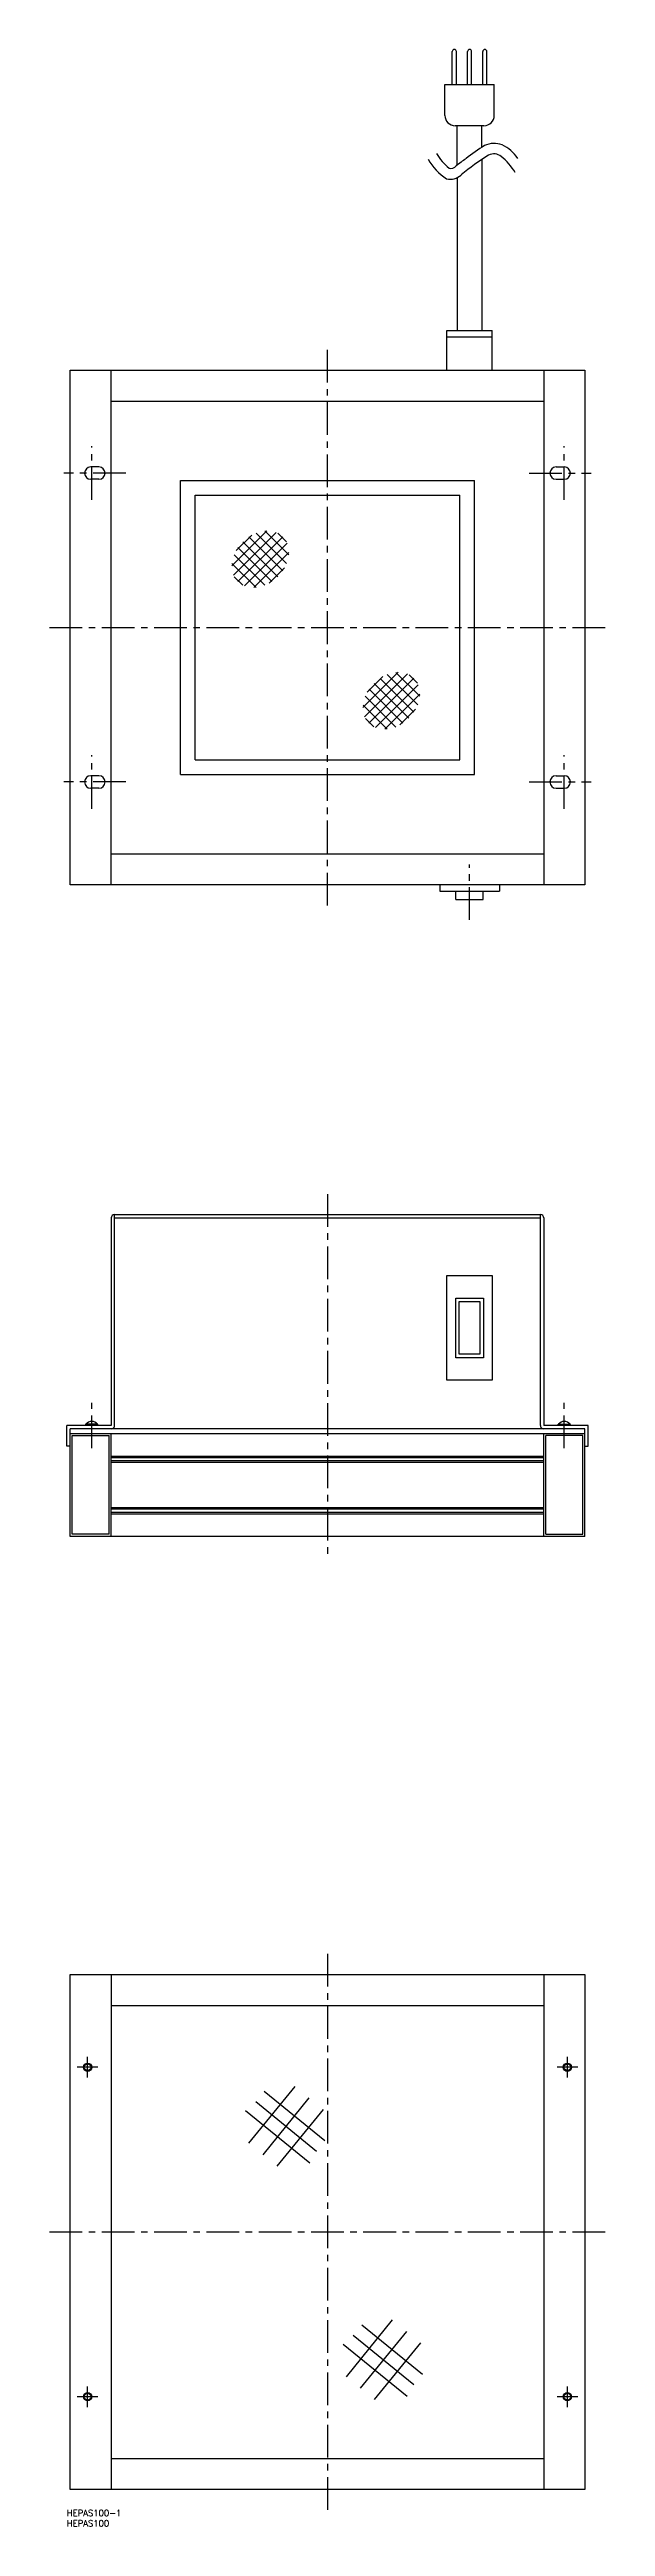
# Model space of a CAD drawing. Extents: x -8 to 262, y -8 to 1195.
import ezdxf

# ---------------------------------------------------------------- set-up
doc = ezdxf.new("R2010")
doc.units = 0
doc.header["$LTSCALE"] = 0.5
doc.linetypes.add('CENTER', pattern=[50.8, 31.75, -6.35, 6.35, -6.35])
for name, color, linetype in [('MSM_CENTER', 1, 'CENTER'), ('MSM_CONTINUOUS', 7, 'CONTINUOUS'), ('MSM_NARROW', 5, 'CONTINUOUS')]:
    doc.layers.add(name, color=color, linetype=linetype)
doc.styles.get("Standard").update_dxf_attribs({"font": 'txt.shx', "height": 3, "bigfont": 'bigfont.shx'})

# ---------------------------------------------------------------- blocks, each defined once
blk = doc.blocks.new('*U3')
at = {"layer": 'MSM_CONTINUOUS'}
blk.add_text('HEPAS100-1', height=3, dxfattribs=at).set_placement((0, -3))
blk = doc.blocks.new('*U4')
at = {"layer": 'MSM_CONTINUOUS'}
blk.add_text('HEPAS100', height=3, dxfattribs=at).set_placement((0, -8))

msp = doc.modelspace()

# ---------------------------------------------------------------- linework, layer by layer
at = {"layer": 'MSM_CENTER'}
for p, q in [((126.6, 779.1), (126.6, 1049.1)), ((12.1, 976.1), (12.1, 1002.1)), ((241.6, 976.1), (241.6, 1002.1)), ((28.6, 989.1), (-1.4, 989.1)), ((224.6, 989.1), (254.6, 989.1)), ((-8.4, 914.1), (261.6, 914.1)), ((12.1, 826.1), (12.1, 852.1)), ((241.6, 826.1), (241.6, 852.1)), ((28.6, 839.1), (-1.4, 839.1)), ((224.6, 839.1), (254.6, 839.1)), ((195.6, 772.1), (195.6, 799.1)), ((126.6, 639), (126.6, 462.8)), ((12.1, 515.6), (12.1, 537.6)), ((241.6, 515.6), (241.6, 537.6)), ((126.6, 270), (126.6, 0)), ((10.1, 210), (10.1, 220)), ((243.1, 210), (243.1, 220)), ((15.1, 215), (5.1, 215)), ((248.1, 215), (238.1, 215)), ((-8.4, 135), (261.6, 135)), ((15.1, 55), (5.1, 55)), ((10.1, 50), (10.1, 60)), ((248.1, 55), (238.1, 55)), ((243.1, 50), (243.1, 60))]:
    msp.add_line(p, q, dxfattribs=at)
at = {"layer": 'MSM_CONTINUOUS'}
for p, q in [((187.2, 1177.8), (187.2, 1193.8)), ((189.2, 1177.8), (189.2, 1193.8)), ((194.6, 1177.8), (194.6, 1193.8)), ((196.6, 1177.8), (196.6, 1193.8)), ((202, 1177.8), (202, 1193.8)), ((204, 1177.8), (204, 1193.8)), ((183.6, 1162.8), (183.6, 1177.8)), ((183.6, 1177.8), (207.6, 1177.8)), ((207.6, 1162.8), (207.6, 1177.8)), ((202.6, 1157.8), (188.6, 1157.8)), ((189.6, 1138.6), (189.6, 1157.8)), ((201.6, 1147.3), (201.6, 1157.8)), ((189.6, 1132.6), (189.6, 1058.3)), ((201.6, 1141.4), (201.6, 1058.3)), ((184.6, 1058.3), (206.6, 1058.3)), ((184.6, 1039.1), (184.6, 1058.3)), ((184.6, 1055.3), (206.6, 1055.3)), ((206.6, 1039.1), (206.6, 1058.3)), ((1.6, 789.1), (1.6, 1039.1)), ((1.6, 1039.1), (251.6, 1039.1)), ((21.6, 789.1), (21.6, 1039.1)), ((231.6, 1039.1), (231.6, 789.1)), ((251.6, 1039.1), (251.6, 789.1)), ((21.6, 1024.1), (231.6, 1024.1)), ((15.6, 992.1), (11.6, 992.1)), ((237.6, 992.1), (241.6, 992.1)), ((15.6, 986.1), (11.6, 986.1)), ((55.2, 842.7), (55.2, 985.5)), ((55.2, 985.5), (198, 985.5)), ((62.3, 849.8), (62.3, 978.4)), ((62.3, 978.4), (190.9, 978.4)), ((190.9, 849.8), (190.9, 978.4)), ((198, 842.7), (198, 985.5)), ((237.6, 986.1), (241.6, 986.1)), ((80.2, 944.1), (97.2, 961.1)), ((81, 939.6), (101.7, 960.3)), ((82.3, 951.5), (89.8, 959)), ((83.1, 936.4), (104.9, 958.2)), ((83.1, 952.9), (99.6, 936.4)), ((85.5, 955.8), (102.5, 938.8)), ((86.3, 934.3), (107, 955)), ((88.4, 958.2), (104.9, 941.7)), ((90.8, 933.5), (107.8, 950.5)), ((91.9, 960), (106.7, 945.2)), ((96.1, 961.1), (107.8, 949.4)), ((102.5, 960), (106.7, 955.8)), ((80.2, 945.2), (91.9, 933.5)), ((81.3, 949.4), (96.1, 934.6)), ((81.3, 938.8), (85.5, 934.6)), ((98.2, 935.6), (105.7, 943.1)), ((143.8, 875.3), (160.9, 892.4)), ((144.6, 870.8), (165.4, 891.6)), ((145.9, 882.7), (153.5, 890.3)), ((155.5, 891.3), (170.4, 876.5)), ((159.8, 892.3), (171.4, 880.7)), ((166.2, 891.2), (170.3, 887.1)), ((144.9, 880.7), (159.8, 865.8)), ((146.7, 867.6), (168.6, 889.5)), ((146.8, 884.1), (163.2, 867.7)), ((149.2, 887), (166.1, 870.1)), ((149.9, 865.5), (170.7, 886.3)), ((152.1, 889.4), (168.5, 873)), ((154.4, 864.7), (171.5, 881.8)), ((143.9, 876.4), (155.5, 864.8)), ((145, 870), (149.1, 865.9)), ((161.8, 866.8), (169.4, 874.4)), ((15.6, 842.1), (11.6, 842.1)), ((55.2, 842.7), (198, 842.7)), ((62.3, 849.8), (190.9, 849.8)), ((237.6, 842.1), (241.6, 842.1)), ((15.6, 836.1), (11.6, 836.1)), ((237.6, 836.1), (241.6, 836.1)), ((231.6, 804.1), (21.6, 804.1)), ((251.6, 789.1), (1.6, 789.1)), ((181.1, 789.1), (181.1, 786.1)), ((181.1, 786.1), (210.1, 786.1)), ((189, 782.1), (189, 786.1)), ((189, 782.1), (202.2, 782.1)), ((202.2, 782.1), (202.2, 786.1)), ((210.1, 789.1), (210.1, 786.1)), ((21.6, 627.4), (21.6, 526.6)), ((23.2, 526.6), (23.2, 629)), ((23.2, 629), (230, 629)), ((23.2, 627.4), (230, 627.4)), ((230, 526.6), (230, 629)), ((231.6, 627.4), (231.6, 526.6)), ((184.6, 548.6), (184.6, 599.4)), ((184.6, 599.4), (206.6, 599.4)), ((206.6, 599.4), (206.6, 548.6)), ((188.9, 559.5), (188.9, 588.5)), ((188.9, 588.5), (202.4, 588.5)), ((190.6, 561.3), (190.6, 586.8)), ((190.6, 586.8), (200.6, 586.8)), ((200.6, 586.8), (200.6, 561.3)), ((202.4, 588.5), (202.4, 559.5)), ((202.4, 559.5), (188.9, 559.5)), ((200.6, 561.3), (190.6, 561.3)), ((206.6, 548.6), (184.6, 548.6)), ((21.6, 526.6), (0, 526.6)), ((0, 516.6), (0, 526.6)), ((1.6, 472.8), (1.6, 525)), ((251.6, 525), (1.6, 525)), ((1.6, 522.8), (251.6, 522.8)), ((2.6, 521.8), (20.6, 521.8)), ((2.6, 473.8), (2.6, 521.8)), ((15.3, 526.9), (8.9, 526.9)), ((8.9, 526.6), (8.9, 526.9)), ((15, 527.2), (9.2, 527.2)), ((9.2, 526.9), (9.2, 527.2)), ((15, 526.9), (15, 527.2)), ((15.3, 526.6), (15.3, 526.9)), ((20.6, 473.8), (20.6, 521.8)), ((21.6, 472.8), (21.6, 522.8)), ((253.2, 526.6), (231.6, 526.6)), ((231.6, 472.8), (231.6, 522.8)), ((250.6, 521.8), (232.6, 521.8)), ((232.6, 473.8), (232.6, 521.8)), ((238.4, 526.6), (238.4, 526.9)), ((238.4, 526.9), (244.8, 526.9)), ((238.7, 526.9), (238.7, 527.2)), ((238.7, 527.2), (244.5, 527.2)), ((244.5, 526.9), (244.5, 527.2)), ((244.8, 526.6), (244.8, 526.9)), ((250.6, 473.8), (250.6, 521.8)), ((251.6, 472.8), (251.6, 525)), ((253.2, 516.6), (253.2, 526.6)), ((1.6, 516.6), (0, 516.6)), ((21.6, 511.8), (231.6, 511.8)), ((21.6, 511.1), (231.6, 511.1)), ((21.6, 509.6), (231.6, 509.6)), ((21.6, 508.8), (231.6, 508.8)), ((251.6, 516.6), (253.2, 516.6)), ((21.6, 486.8), (231.6, 486.8)), ((21.6, 486.1), (231.6, 486.1)), ((21.6, 484.6), (231.6, 484.6)), ((21.6, 483.8), (231.6, 483.8)), ((251.6, 472.8), (1.6, 472.8)), ((20.6, 473.8), (2.6, 473.8)), ((232.6, 473.8), (250.6, 473.8)), ((1.6, 10), (1.6, 260)), ((1.6, 260), (251.6, 260)), ((21.6, 260), (21.6, 10)), ((231.6, 260), (231.6, 10)), ((251.6, 260), (251.6, 10)), ((21.6, 245), (231.6, 245)), ((88.4, 178.1), (110.9, 205.7)), ((86.8, 194), (118, 168.6)), ((91.8, 198.3), (121.2, 174.3)), ((95.3, 172.5), (117.7, 200.1)), ((95.9, 203.3), (125.3, 179.4)), ((102.1, 167), (124.6, 194.5)), ((135.8, 64.7), (158.2, 92.3)), ((139.1, 84.9), (168.6, 60.9)), ((142.6, 59.1), (165.1, 86.7)), ((143.2, 89.9), (172.7, 66)), ((134.2, 80.6), (165.3, 55.2)), ((149.5, 53.6), (171.9, 81.1)), ((21.6, 25), (231.6, 25)), ((251.6, 10), (1.6, 10))]:
    msp.add_line(p, q, dxfattribs=at)
for centre in [(10.1, 215), (243.1, 215), (10.1, 55), (243.1, 55)]:
    msp.add_circle(centre, 1.62, dxfattribs=at)
for centre, radius, start, end in [((188.2, 1193.8), 1, 0, 180), ((195.6, 1193.8), 1, 0, 180), ((203, 1193.8), 1, 0, 180), ((188.6, 1162.8), 5, 180, 270), ((202.6, 1162.8), 5, 270, 0), ((11.6, 989.1), 3, 90, 270), ((15.6, 989.1), 3, 270, 90), ((237.6, 989.1), 3, 90, 270), ((241.6, 989.1), 3, 270, 90), ((11.6, 839.1), 3, 90, 270), ((15.6, 839.1), 3, 270, 90), ((237.6, 839.1), 3, 90, 270), ((241.6, 839.1), 3, 270, 90), ((23.2, 627.4), 1.6, 90, 180), ((230, 627.4), 1.6, 0, 90), ((12.1, 525.1), 3.5, 36.8703, 143.1297), ((21.6, 526.6), 1.6, 270, 0), ((231.6, 526.6), 1.6, 180, 270), ((241.6, 525.1), 3.5, 36.8703, 143.1297)]:
    msp.add_arc(centre, radius, start, end, dxfattribs=at)
at = {"layer": 'MSM_NARROW'}
for centre in [(10.1, 215), (243.1, 215), (10.1, 55), (243.1, 55)]:
    msp.add_circle(centre, 2, dxfattribs=at)
for centre, radius, start, end in [((201.9, 1156.9), 25.6, 209.3173, 230.5132), ((263, 1049.1), 110.9, 121.6583, 130.1418), ((255.7, 1064.2), 99.2, 122.1978, 128.5349), ((207.5, 1138.6), 10.6, 68.2565, 115.8677), ((207.4, 1138.7), 5.39, 49.3681, 118.232), ((195.6, 1122.7), 25.3, 29.0962, 52.7165), ((203.3, 1131.4), 18.9, 33.7556, 64.5729), ((199.3, 1154.9), 27.3, 209.3651, 237.0123), ((186.2, 1139.8), 8, 256.9869, 311.6267), ((186.5, 1140.5), 3.45, 254.7132, 318.9765), ((296.1, 999.8), 175, 125.7476, 127.6953)]:
    msp.add_arc(centre, radius, start, end, dxfattribs=at)

# ---------------------------------------------------------------- block references
at = {"layer": 'MSM_CONTINUOUS'}
for name in ['*U3', '*U4']:
    msp.add_blockref(name, (0, 0), dxfattribs=at)

doc.saveas('drawing.dxf')
